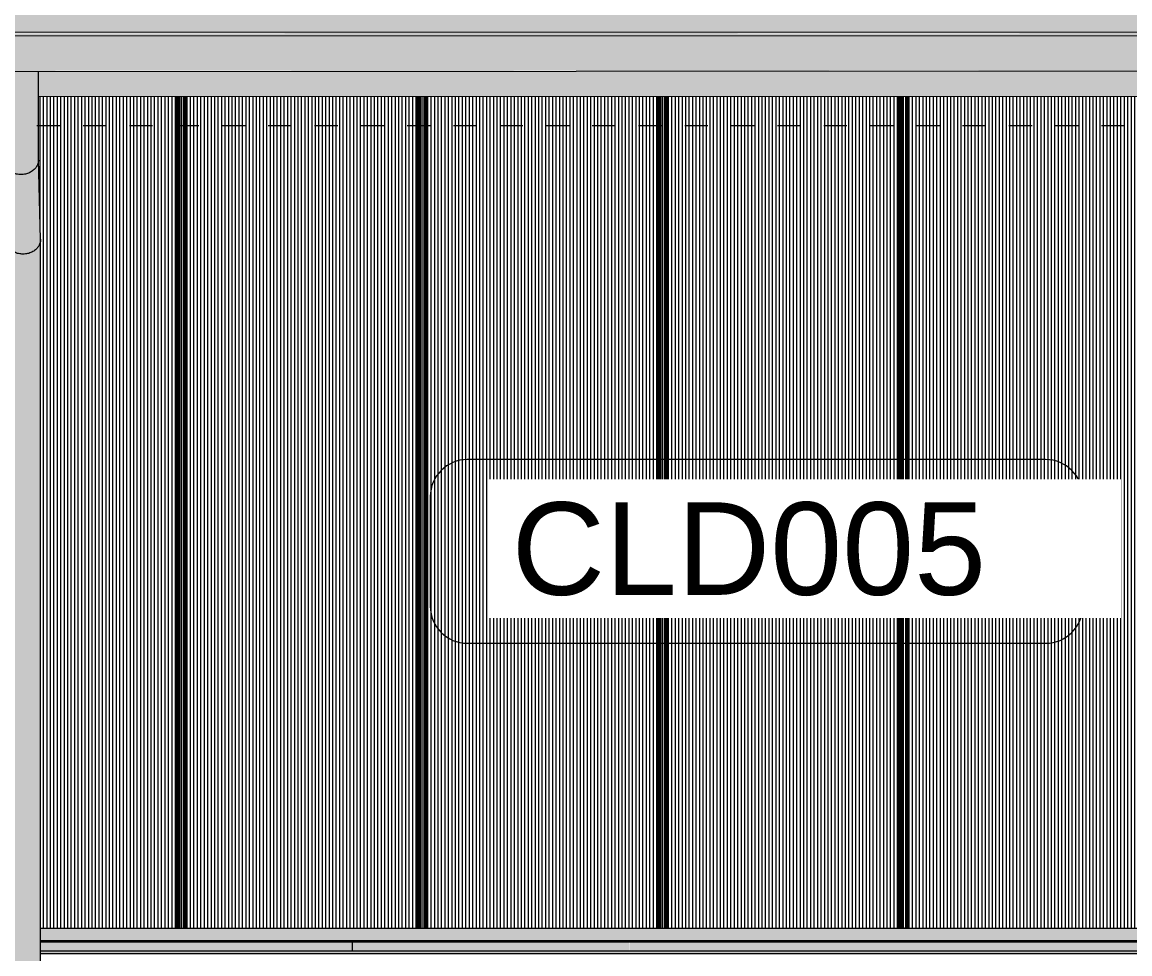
# Model space of a CAD drawing. Header units: metres. Extents: x -2362 to -2010, y -1 to 30.
# Drawn here: x -2181.043 to -2176.257, y 11.658 to 15.686 of the extents above; entities that cross this region are included whole.
import ezdxf

# ---------------------------------------------------------------- set-up
doc = ezdxf.new("R2010")
doc.units = ezdxf.units.M
doc.linetypes.add('AEC_Center', pattern=[0.024, 0.012, -0.004, 0.004, -0.004])
for name, color, linetype, lineweight in [('A-ANNO-KEYN', 231, 'Continuous', 5), ('A-FLOR-LEVL', 51, 'Continuous', 5), ('A-GENM', 13, 'Continuous', 5), ('A-GLAZ-CURT', 52, 'Continuous', 5), ('A-GLAZ-CWMG', 51, 'Continuous', 5), ('A-ROOF', 132, 'Continuous', 5), ('A-WALL', 113, 'Continuous', 5), ('P-SANR-FIXT', 6, 'Continuous', 5), ('S-BEAM', 12, 'Continuous', 5)]:
    doc.layers.add(name, color=color, linetype=linetype, lineweight=lineweight)
doc.styles.add('Arial_2', font='arial.ttf', dxfattribs={"height": 0.4})

# ---------------------------------------------------------------- blocks, each defined once
blk = doc.blocks.new('Mechanical - Condensers - Mechanical - Condensers-1249279-SOUTH EAST - PART A')
at = {"layer": 'A-GENM'}
h = blk.add_hatch(color=256, dxfattribs=at)
h.paths.add_polyline_path([(-940.5839, 11.6705), (-940.3501, 11.6705), (-940.3501, 11.7105), (-941.1066, 11.7105), (-941.1066, 11.6705), (-940.6315, 11.6705)])
h.paths.add_polyline_path([(-940.1066, 11.6705), (-940.1066, 11.7105), (-940.2001, 11.7105), (-940.2001, 11.6705)])
for points in [[(-940.0511, 11.6705), (-940.0066, 11.6705), (-940.0066, 11.7105), (-940.1066, 11.7105), (-940.1066, 11.6705), (-940.0566, 11.6705)], [(-938.8247, 11.6705), (-938.754, 11.6705), (-938.754, 11.7105), (-938.854, 11.7105), (-938.852, 11.6705), (-938.8314, 11.6705)], [(-938.3859, 11.6705), (-937.754, 11.6705), (-937.754, 11.7105), (-938.754, 11.7105), (-938.754, 11.6705), (-938.5515, 11.6705)], [(-937.6832, 11.6705), (-937.654, 11.6705), (-937.6559, 11.7105), (-937.754, 11.7105), (-937.754, 11.6705), (-937.6951, 11.6705)]]:
    blk.add_hatch(color=256, dxfattribs=at).paths.add_polyline_path(points)
blk.add_line((-938.854, 11.7105), (-938.854, 11.6705), dxfattribs=at)
blk = doc.blocks.new('Downpipe - L Spreader - Default-V76-SOUTH EAST - PART A')
at = {"layer": 'P-SANR-FIXT'}
for points in [[(-940.2847, 15.0271), (-940.2653, 15.0292), (-940.2471, 15.0355), (-940.2315, 15.0455), (-940.2196, 15.0585), (-940.212, 15.0737), (-940.2093, 15.09), (-940.2093, 15.473), (-940.3593, 15.473), (-940.3593, 15.09), (-940.3569, 15.0737), (-940.3495, 15.0585), (-940.3376, 15.0455), (-940.3221, 15.0355), (-940.3041, 15.0292)], [(-940.2755, 14.6832), (-940.256, 14.6854), (-940.2379, 14.6917), (-940.2176, 14.7068), (-940.2103, 14.7147), (-940.2027, 14.7299), (-940.2002, 14.7485), (-940.2093, 15.09), (-940.212, 15.0737), (-940.2196, 15.0585), (-940.2315, 15.0455), (-940.2471, 15.0355), (-940.2653, 15.0292), (-940.2847, 15.0271), (-940.3041, 15.0292), (-940.3221, 15.0355), (-940.3397, 15.0478), (-940.3495, 15.0585), (-940.3569, 15.0737), (-940.3589, 15.0737), (-940.3476, 14.7299), (-940.3376, 14.7118), (-940.3221, 14.6976), (-940.3041, 14.6886), (-940.2948, 14.6854)], [(-940.2755, 11.5021), (-940.2103, 11.504), (-940.2001, 11.506), (-940.2001, 14.7462), (-940.2059, 14.7236), (-940.212, 14.7129), (-940.2223, 14.7017), (-940.2471, 14.6885), (-940.2653, 14.6844), (-940.2847, 14.6843), (-940.3041, 14.6886), (-940.3129, 14.6917), (-940.3284, 14.7017), (-940.3402, 14.7147), (-940.3476, 14.7299), (-940.3501, 14.7462), (-940.3501, 11.506), (-940.3402, 11.504), (-940.2948, 11.5022)]]:
    blk.add_hatch(color=256, dxfattribs=at).paths.add_polyline_path(points)
for p, q in [((-940.3593, 15.4737), (-940.3593, 15.0897)), ((-940.2093, 15.0903), (-940.2093, 15.4737)), ((-940.3593, 15.0883), (-940.3501, 14.7445)), ((-940.2001, 14.7479), (-940.2093, 15.0917)), ((-940.3501, 14.7459), (-940.3501, 11.5037)), ((-940.2001, 11.5037), (-940.2001, 14.7465))]:
    blk.add_line(p, q, dxfattribs=at)
for points in [[(-940.2093, 15.09), (-940.2093, 15.0873), (-940.2098, 15.0818), (-940.2118, 15.0737), (-940.215, 15.0658), (-940.2186, 15.0597), (-940.2221, 15.055), (-940.226, 15.0505), (-940.2314, 15.0454), (-940.2388, 15.0399), (-940.247, 15.0353), (-940.2559, 15.0317), (-940.2683, 15.0282), (-940.2847, 15.0263), (-940.3043, 15.0285), (-940.3195, 15.0338), (-940.3304, 15.0399), (-940.3378, 15.0454), (-940.3431, 15.0505), (-940.3469, 15.055), (-940.3504, 15.0597), (-940.354, 15.0658), (-940.3571, 15.0737), (-940.3589, 15.0818), (-940.3593, 15.0873), (-940.3593, 15.09)], [(-940.2001, 14.7462), (-940.2001, 14.7434), (-940.2006, 14.7378), (-940.2025, 14.7299), (-940.2057, 14.722), (-940.2094, 14.7158), (-940.2129, 14.7112), (-940.2167, 14.7067), (-940.2222, 14.7015), (-940.2296, 14.6961), (-940.2378, 14.6915), (-940.2466, 14.6879), (-940.2591, 14.6843), (-940.2755, 14.6825), (-940.2951, 14.6847), (-940.3103, 14.69), (-940.3212, 14.6961), (-940.3285, 14.7015), (-940.3339, 14.7067), (-940.3377, 14.7112), (-940.3411, 14.7158), (-940.3447, 14.722), (-940.3478, 14.7299), (-940.3497, 14.7378), (-940.3501, 14.7434), (-940.3501, 14.7462)]]:
    blk.add_open_spline(points, degree=3, knots=[0, 0, 0, 0, 0.041667, 0.083333, 0.125, 0.166667, 0.1875, 0.208333, 0.25, 0.291667, 0.333333, 0.375, 0.416667, 0.5, 0.583333, 0.666667, 0.708333, 0.75, 0.791667, 0.8125, 0.833333, 0.875, 0.916667, 0.958333, 1, 1, 1, 1], dxfattribs=at)
blk.add_open_spline([(-940.2001, 14.7479), (-940.2001, 14.7474), (-940.2001, 14.7469), (-940.2001, 14.7465)], degree=3, dxfattribs=at)
blk = doc.blocks.new('MulticellPanel_Polycarbonate_Danpal_1040w - Opal-V126-SOUTH EAST - PART A')
at = {"layer": 'A-GLAZ-CURT'}
h = blk.add_hatch(dxfattribs=at)
h.set_pattern_fill('FP_88', color=256, style=0, pattern_type=2)
h.set_pattern_definition([(90, (-936.561, 11.724), (-0.015, 9e-19), [])])
h.paths.add_polyline_path([(-935.4394, 11.7694), (-935.4315, 11.7694), (-935.4315, 15.3651), (-935.4381, 15.3651), (-935.4401, 11.7705), (-935.4452, 11.7705), (-935.4452, 15.3651), (-935.4497, 15.3651), (-935.4497, 11.7705), (-935.4557, 11.7705), (-935.4557, 15.3651), (-936.4474, 15.3646), (-936.4482, 11.7705), (-936.4533, 11.7705), (-936.4533, 15.3646), (-936.4579, 15.3646), (-936.4593, 11.7705), (-936.465, 11.7705), (-936.465, 15.3646), (-936.4715, 15.3646), (-936.4715, 11.7694), (-935.4395, 11.7694)])
for p, q in [((-936.4715, 11.7694), (-936.4715, 15.3646)), ((-935.4315, 11.7694), (-935.4315, 15.3651))]:
    blk.add_line(p, q, dxfattribs=at)
blk = doc.blocks.new('MulticellPanel_Polycarbonate_Danpal_1040w - Opal-V127-SOUTH EAST - PART A')
at = {"layer": 'A-GLAZ-CURT'}
h = blk.add_hatch(dxfattribs=at)
h.set_pattern_fill('FP_89', color=256, style=0, pattern_type=2)
h.set_pattern_definition([(90, (-937.601, 11.724), (-0.015, 9e-19), [])])
h.paths.add_polyline_path([(-936.4953, 11.7694), (-936.4715, 11.7694), (-936.4715, 15.3646), (-936.4781, 15.3646), (-936.4801, 11.7705), (-936.4852, 11.7705), (-936.4852, 15.3646), (-936.4897, 15.3646), (-936.4897, 11.7705), (-936.4957, 11.7705), (-936.4957, 15.3646), (-937.4874, 15.3642), (-937.4882, 11.7705), (-937.4933, 11.7705), (-937.4933, 15.3642), (-937.4979, 15.3642), (-937.4993, 11.7705), (-937.505, 11.7705), (-937.505, 15.3642), (-937.5115, 15.3642), (-937.5115, 11.7694), (-936.4955, 11.7694)])
for p, q in [((-937.5115, 11.7694), (-937.5115, 15.3642)), ((-936.4715, 11.7694), (-936.4715, 15.3646))]:
    blk.add_line(p, q, dxfattribs=at)
blk = doc.blocks.new('MulticellPanel_Polycarbonate_Danpal_1040w - Opal-V128-SOUTH EAST - PART A')
at = {"layer": 'A-GLAZ-CURT'}
h = blk.add_hatch(dxfattribs=at)
h.set_pattern_fill('FP_90', color=256, style=0, pattern_type=2)
h.set_pattern_definition([(90, (-938.641, 11.724), (-0.015, 9e-19), [])])
h.paths.add_polyline_path([(-937.524, 11.7694), (-937.5115, 11.7694), (-937.5115, 15.3642), (-937.5181, 15.3642), (-937.5201, 11.7705), (-937.5252, 11.7705), (-937.5252, 15.3642), (-937.5297, 15.3642), (-937.5297, 11.7705), (-937.5357, 11.7705), (-937.5357, 15.3642), (-938.5274, 15.3637), (-938.5282, 11.7705), (-938.5333, 11.7705), (-938.5333, 15.3637), (-938.5379, 15.3637), (-938.5393, 11.7705), (-938.545, 11.7705), (-938.545, 15.3637), (-938.5515, 15.3637), (-938.5515, 11.7694), (-937.5242, 11.7694)])
for p, q in [((-938.5515, 11.7694), (-938.5515, 15.3637)), ((-937.5115, 11.7694), (-937.5115, 15.3642))]:
    blk.add_line(p, q, dxfattribs=at)
blk = doc.blocks.new('MulticellPanel_Polycarbonate_Danpal_1040w - Opal-V129-SOUTH EAST - PART A')
at = {"layer": 'A-GLAZ-CURT'}
h = blk.add_hatch(dxfattribs=at)
h.set_pattern_fill('FP_91', color=256, style=0, pattern_type=2)
h.set_pattern_definition([(90, (-939.681, 11.724), (-0.015, 9e-19), [])])
h.paths.add_polyline_path([(-938.5753, 11.7694), (-938.5515, 11.7694), (-938.5515, 15.3637), (-938.5581, 15.3637), (-938.5601, 11.7705), (-938.5652, 11.7705), (-938.5652, 15.3637), (-938.5697, 15.3637), (-938.5697, 11.7705), (-938.5757, 11.7705), (-938.5757, 15.3637), (-939.5674, 15.3633), (-939.5682, 11.7705), (-939.5733, 11.7705), (-939.5733, 15.3633), (-939.5779, 15.3633), (-939.5793, 11.7705), (-939.585, 11.7705), (-939.585, 15.3633), (-939.5915, 15.3633), (-939.5915, 11.7694), (-938.5755, 11.7694)])
for p, q in [((-939.5915, 11.7694), (-939.5915, 15.3633)), ((-938.5515, 11.7694), (-938.5515, 15.3637))]:
    blk.add_line(p, q, dxfattribs=at)
blk = doc.blocks.new('MulticellPanel_Polycarbonate_Danpal_1040w - Pearl Green-3406553-SOUTH EAST - PART A')
at = {"layer": 'A-GLAZ-CURT'}
h = blk.add_hatch(dxfattribs=at)
h.set_pattern_fill('FP_92', color=256, style=0, pattern_type=2)
h.set_pattern_definition([(90, (-940.721, 11.724), (-0.015, 9e-19), [])])
h.paths.add_polyline_path([(-939.6048, 11.7694), (-939.5915, 11.7694), (-939.5915, 15.3633), (-939.5981, 15.3633), (-939.6001, 11.7705), (-939.6052, 11.7705), (-939.607, 15.3633), (-939.6097, 15.3633), (-939.6097, 11.7705), (-939.6157, 11.7705), (-939.6157, 15.3633), (-940.2093, 15.363), (-940.2085, 15.0585), (-940.2001, 14.7147), (-940.2001, 11.7694), (-939.6052, 11.7694)])
h.paths.add_polyline_path([(-940.6082, 11.7694), (-940.3501, 11.7694), (-940.3501, 14.7462), (-940.3593, 15.1641), (-940.3593, 15.3629), (-940.6074, 15.3628), (-940.6082, 11.7705), (-940.6133, 11.7705), (-940.6133, 15.3628), (-940.6179, 15.3628), (-940.6193, 11.7705), (-940.625, 11.7705), (-940.625, 15.3628), (-940.6315, 15.3628), (-940.6315, 11.7694), (-940.6133, 11.7694)])
for p, q in [((-939.5915, 11.7694), (-939.5915, 15.3633)), ((-940.6315, 11.7694), (-940.6315, 15.3628))]:
    blk.add_line(p, q, dxfattribs=at)
blk = doc.blocks.new('Rectangular Mullion - Frame_Framed Facade_Danpal_DPANMF BT1-1113569-SOUTH EAST - PART A')
at = {"layer": 'A-GLAZ-CWMG'}
for points in [[(-914.6969, 11.716), (-914.6315, 11.716), (-914.6315, 11.7694), (-915.6715, 11.7694), (-915.6715, 11.716), (-915.1854, 11.716)], [(-914.6315, 11.7105), (-914.6315, 11.716), (-915.6715, 11.716), (-915.6715, 11.7105), (-914.6969, 11.7105)]]:
    blk.add_hatch(color=256, dxfattribs=at).paths.add_polyline_path(points)
for p, q in [((-915.6715, 11.7694), (-914.6315, 11.7694)), ((-915.6715, 11.716), (-914.6315, 11.716)), ((-915.6715, 11.7105), (-914.6315, 11.7105))]:
    blk.add_line(p, q, dxfattribs=at)
blk = doc.blocks.new('Rectangular Mullion - Frame_Framed Facade_Danpal_DPANMF BT1-V166-SOUTH EAST - PART A')
at = {"layer": 'A-GLAZ-CWMG'}
h = blk.add_hatch(color=256, dxfattribs=at)
h.paths.add_polyline_path([(-939.607, 11.716), (-939.5915, 11.716), (-939.5915, 11.7694), (-940.2001, 11.7694), (-940.2001, 11.716), (-940.0954, 11.716)])
h.paths.add_polyline_path([(-940.6315, 11.716), (-940.3501, 11.716), (-940.3501, 11.7694), (-940.6315, 11.7694)])
h = blk.add_hatch(color=256, dxfattribs=at)
h.paths.add_polyline_path([(-939.5915, 11.7105), (-939.5915, 11.716), (-940.2001, 11.716), (-940.2001, 11.7105), (-939.607, 11.7105)])
h.paths.add_polyline_path([(-940.6315, 11.7105), (-940.3501, 11.7105), (-940.3501, 11.716), (-940.6315, 11.716)])
for p, q in [((-940.6315, 11.7694), (-940.3499, 11.7694)), ((-940.2003, 11.7694), (-939.5915, 11.7694)), ((-940.6315, 11.716), (-940.3499, 11.716)), ((-940.6315, 11.7105), (-940.3499, 11.7105)), ((-940.2003, 11.716), (-939.5915, 11.716)), ((-940.2003, 11.7105), (-939.5915, 11.7105))]:
    blk.add_line(p, q, dxfattribs=at)
blk = doc.blocks.new('Rectangular Mullion - Mullion_FramedFacade_Danpal_DPAEC50-V192-SOUTH EAST - PART A')
at = {"layer": 'A-GLAZ-CWMG'}
for points in [[(-936.4948, 11.7705), (-936.4897, 11.7705), (-936.4897, 15.3646), (-936.4948, 15.3646), (-936.4948, 11.8605)], [(-936.4838, 11.7705), (-936.4801, 11.7705), (-936.4801, 15.3646), (-936.4838, 15.3646), (-936.4838, 11.8605)], [(-936.4629, 11.7705), (-936.4593, 11.7705), (-936.4593, 15.3646), (-936.4629, 15.3646), (-936.4629, 11.8605)], [(-936.4533, 11.7705), (-936.4482, 11.7705), (-936.4482, 15.3646), (-936.4533, 15.3646), (-936.4533, 11.8605)], [(-936.465, 11.7705), (-936.4637, 11.7705), (-936.465, 11.8605)], [(-936.4593, 11.7705), (-936.4583, 11.7705), (-936.4593, 11.8605)], [(-936.4951, 11.7705), (-936.4948, 11.7705), (-936.4953, 11.7705)], [(-936.4799, 11.7705), (-936.4794, 11.7705), (-936.4801, 11.7705)], [(-936.4632, 11.7705), (-936.4629, 11.7705), (-936.4634, 11.7705)], [(-936.448, 11.7705), (-936.4474, 11.7705), (-936.4482, 11.7705)]]:
    blk.add_hatch(color=256, dxfattribs=at).paths.add_polyline_path(points)
for p, q in [((-936.4948, 15.3646), (-936.4948, 11.7705)), ((-936.4897, 15.3646), (-936.4897, 11.7705)), ((-936.488, 11.7705), (-936.488, 15.3646)), ((-936.4848, 15.3646), (-936.4848, 11.7705)), ((-936.4838, 15.3646), (-936.4838, 11.7705)), ((-936.4801, 15.3646), (-936.4801, 11.7705)), ((-936.4794, 15.3646), (-936.4794, 11.7705)), ((-936.4637, 15.3646), (-936.4637, 11.7705)), ((-936.4629, 15.3646), (-936.4629, 11.7705)), ((-936.4593, 15.3646), (-936.4593, 11.7705)), ((-936.4583, 15.3646), (-936.4583, 11.7705)), ((-936.4551, 15.3646), (-936.4551, 11.7705)), ((-936.4533, 15.3646), (-936.4533, 11.7705)), ((-936.4482, 15.3646), (-936.4482, 11.7705)), ((-936.4472, 11.7705), (-936.4472, 15.3646)), ((-936.4957, 11.7705), (-936.4948, 11.7705)), ((-936.4897, 11.7705), (-936.4948, 11.7705)), ((-936.4852, 11.7705), (-936.4848, 11.7705)), ((-936.4848, 11.7705), (-936.4838, 11.7705)), ((-936.4801, 11.7705), (-936.4838, 11.7705)), ((-936.4801, 11.7705), (-936.4794, 11.7705)), ((-936.4773, 11.7705), (-936.4794, 11.7705)), ((-936.4637, 11.7705), (-936.4658, 11.7705)), ((-936.4637, 11.7705), (-936.4629, 11.7705)), ((-936.4593, 11.7705), (-936.4629, 11.7705)), ((-936.4593, 11.7705), (-936.4583, 11.7705)), ((-936.4583, 11.7705), (-936.4578, 11.7705)), ((-936.4482, 11.7705), (-936.4533, 11.7705)), ((-936.4482, 11.7705), (-936.4474, 11.7705))]:
    blk.add_line(p, q, dxfattribs=at)
for points, knots in [([(-936.4888, 11.7705), (-936.4888, 11.7705), (-936.4891, 11.7705), (-936.4894, 11.7705), (-936.4897, 11.7705)], [0.7083223, 0.7083223, 0.7083223, 0.7083223, 0.75, 1, 1, 1, 1]), ([(-936.4533, 11.7705), (-936.4535, 11.7705), (-936.4537, 11.7705), (-936.4539, 11.7705), (-936.454, 11.7705), (-936.4542, 11.7705), (-936.4542, 11.7705), (-936.4543, 11.7705)], [0, 0, 0, 0, 0.0833333, 0.1666667, 0.2083333, 0.25, 0.2916774, 0.2916774, 0.2916774, 0.2916774])]:
    blk.add_open_spline(points, degree=3, knots=knots, dxfattribs=at)
blk = doc.blocks.new('Rectangular Mullion - Mullion_FramedFacade_Danpal_DPAEC50-V193-SOUTH EAST - PART A')
at = {"layer": 'A-GLAZ-CWMG'}
for points in [[(-937.5348, 11.7705), (-937.5297, 11.7705), (-937.5297, 15.3642), (-937.5348, 15.3642), (-937.5348, 11.8605)], [(-937.5238, 11.7705), (-937.5201, 11.7705), (-937.5201, 15.3642), (-937.5238, 15.3642), (-937.5238, 11.8605)], [(-937.5029, 11.7705), (-937.4993, 11.7705), (-937.4993, 15.3642), (-937.5029, 15.3642), (-937.5029, 11.8605)], [(-937.4933, 11.7705), (-937.4882, 11.7705), (-937.4882, 15.3642), (-937.4933, 15.3642), (-937.4933, 11.8605)], [(-937.505, 11.7705), (-937.5037, 11.7705), (-937.505, 11.8605)], [(-937.4993, 11.7705), (-937.4983, 11.7705), (-937.4993, 11.8605)], [(-937.4983, 11.7705), (-937.4979, 11.7705), (-937.4983, 11.8605)], [(-937.5351, 11.7705), (-937.5348, 11.7705), (-937.5353, 11.7705)], [(-937.5199, 11.7705), (-937.5194, 11.7705), (-937.5201, 11.7705)], [(-937.5032, 11.7705), (-937.5029, 11.7705), (-937.5034, 11.7705)], [(-937.488, 11.7705), (-937.4874, 11.7705), (-937.4882, 11.7705)]]:
    blk.add_hatch(color=256, dxfattribs=at).paths.add_polyline_path(points)
for p, q in [((-937.5348, 15.3642), (-937.5348, 11.7705)), ((-937.5297, 15.3642), (-937.5297, 11.7705)), ((-937.528, 11.7705), (-937.528, 15.3642)), ((-937.5248, 15.3642), (-937.5248, 11.7705)), ((-937.5238, 15.3642), (-937.5238, 11.7705)), ((-937.5201, 15.3642), (-937.5201, 11.7705)), ((-937.5194, 15.3642), (-937.5194, 11.7705)), ((-937.5037, 15.3642), (-937.5037, 11.7705)), ((-937.5029, 15.3642), (-937.5029, 11.7705)), ((-937.4993, 15.3642), (-937.4993, 11.7705)), ((-937.4983, 15.3642), (-937.4983, 11.7705)), ((-937.4951, 15.3642), (-937.4951, 11.7705)), ((-937.4933, 15.3642), (-937.4933, 11.7705)), ((-937.4882, 15.3642), (-937.4882, 11.7705)), ((-937.4872, 11.7705), (-937.4872, 15.3642)), ((-937.5357, 11.7705), (-937.5348, 11.7705)), ((-937.5297, 11.7705), (-937.5348, 11.7705)), ((-937.5252, 11.7705), (-937.5248, 11.7705)), ((-937.5248, 11.7705), (-937.5238, 11.7705)), ((-937.5201, 11.7705), (-937.5238, 11.7705)), ((-937.5201, 11.7705), (-937.5194, 11.7705)), ((-937.5173, 11.7705), (-937.5194, 11.7705)), ((-937.5037, 11.7705), (-937.5058, 11.7705)), ((-937.5037, 11.7705), (-937.5029, 11.7705)), ((-937.4993, 11.7705), (-937.5029, 11.7705)), ((-937.4993, 11.7705), (-937.4983, 11.7705)), ((-937.4983, 11.7705), (-937.4978, 11.7705)), ((-937.4882, 11.7705), (-937.4933, 11.7705)), ((-937.4882, 11.7705), (-937.4874, 11.7705))]:
    blk.add_line(p, q, dxfattribs=at)
for points, knots in [([(-937.5288, 11.7705), (-937.5288, 11.7705), (-937.5291, 11.7705), (-937.5294, 11.7705), (-937.5297, 11.7705)], [0.7083223, 0.7083223, 0.7083223, 0.7083223, 0.75, 1, 1, 1, 1]), ([(-937.4933, 11.7705), (-937.4935, 11.7705), (-937.4937, 11.7705), (-937.4939, 11.7705), (-937.494, 11.7705), (-937.4942, 11.7705), (-937.4942, 11.7705), (-937.4943, 11.7705)], [0, 0, 0, 0, 0.0833333, 0.1666667, 0.2083333, 0.25, 0.2916774, 0.2916774, 0.2916774, 0.2916774])]:
    blk.add_open_spline(points, degree=3, knots=knots, dxfattribs=at)
blk = doc.blocks.new('Rectangular Mullion - Mullion_FramedFacade_Danpal_DPAEC50-V194-SOUTH EAST - PART A')
at = {"layer": 'A-GLAZ-CWMG'}
for points in [[(-938.5748, 11.7705), (-938.5697, 11.7705), (-938.5697, 15.3637), (-938.5748, 15.3637), (-938.5748, 11.8605)], [(-938.5638, 11.7705), (-938.5601, 11.7705), (-938.5601, 15.3637), (-938.5638, 15.3637), (-938.5638, 11.8605)], [(-938.5429, 11.7705), (-938.5393, 11.7705), (-938.5393, 15.3637), (-938.5429, 15.3637), (-938.5429, 11.8605)], [(-938.5333, 11.7705), (-938.5282, 11.7705), (-938.5282, 15.3637), (-938.5333, 15.3637), (-938.5333, 11.8605)], [(-938.545, 11.7705), (-938.5437, 11.7705), (-938.545, 11.8605)], [(-938.5393, 11.7705), (-938.5383, 11.7705), (-938.5393, 11.8605)], [(-938.5751, 11.7705), (-938.5748, 11.7705), (-938.5753, 11.7705)], [(-938.5599, 11.7705), (-938.5594, 11.7705), (-938.5601, 11.7705)], [(-938.5432, 11.7705), (-938.5429, 11.7705), (-938.5434, 11.7705)], [(-938.528, 11.7705), (-938.5274, 11.7705), (-938.5282, 11.7705)]]:
    blk.add_hatch(color=256, dxfattribs=at).paths.add_polyline_path(points)
for p, q in [((-938.5748, 15.3637), (-938.5748, 11.7705)), ((-938.5697, 15.3637), (-938.5697, 11.7705)), ((-938.568, 11.7705), (-938.568, 15.3637)), ((-938.5648, 15.3637), (-938.5648, 11.7705)), ((-938.5638, 15.3637), (-938.5638, 11.7705)), ((-938.5601, 15.3637), (-938.5601, 11.7705)), ((-938.5594, 15.3637), (-938.5594, 11.7705)), ((-938.5437, 15.3637), (-938.5437, 11.7705)), ((-938.5429, 15.3637), (-938.5429, 11.7705)), ((-938.5393, 15.3637), (-938.5393, 11.7705)), ((-938.5383, 15.3637), (-938.5383, 11.7705)), ((-938.5351, 15.3637), (-938.5351, 11.7705)), ((-938.5333, 15.3637), (-938.5333, 11.7705)), ((-938.5282, 15.3637), (-938.5282, 11.7705)), ((-938.5272, 11.7705), (-938.5272, 15.3637)), ((-938.5757, 11.7705), (-938.5748, 11.7705)), ((-938.5697, 11.7705), (-938.5748, 11.7705)), ((-938.5652, 11.7705), (-938.5648, 11.7705)), ((-938.5648, 11.7705), (-938.5638, 11.7705)), ((-938.5601, 11.7705), (-938.5638, 11.7705)), ((-938.5601, 11.7705), (-938.5594, 11.7705)), ((-938.5573, 11.7705), (-938.5594, 11.7705)), ((-938.5437, 11.7705), (-938.5458, 11.7705)), ((-938.5437, 11.7705), (-938.5429, 11.7705)), ((-938.5393, 11.7705), (-938.5429, 11.7705)), ((-938.5393, 11.7705), (-938.5383, 11.7705)), ((-938.5383, 11.7705), (-938.5378, 11.7705)), ((-938.5282, 11.7705), (-938.5333, 11.7705)), ((-938.5282, 11.7705), (-938.5274, 11.7705))]:
    blk.add_line(p, q, dxfattribs=at)
for points, knots in [([(-938.5688, 11.7705), (-938.5688, 11.7705), (-938.5691, 11.7705), (-938.5694, 11.7705), (-938.5697, 11.7705)], [0.7083223, 0.7083223, 0.7083223, 0.7083223, 0.75, 1, 1, 1, 1]), ([(-938.5333, 11.7705), (-938.5335, 11.7705), (-938.5337, 11.7705), (-938.5339, 11.7705), (-938.534, 11.7705), (-938.5342, 11.7705), (-938.5342, 11.7705), (-938.5343, 11.7705)], [0, 0, 0, 0, 0.0833333, 0.1666667, 0.2083333, 0.25, 0.2916774, 0.2916774, 0.2916774, 0.2916774])]:
    blk.add_open_spline(points, degree=3, knots=knots, dxfattribs=at)
blk = doc.blocks.new('Rectangular Mullion - Mullion_FramedFacade_Danpal_DPAEC50-V195-SOUTH EAST - PART A')
at = {"layer": 'A-GLAZ-CWMG'}
for points in [[(-939.6148, 11.7705), (-939.6097, 11.7705), (-939.6097, 15.3633), (-939.6148, 15.3633), (-939.6148, 12.0808)], [(-939.6038, 11.7705), (-939.6001, 11.7705), (-939.6001, 15.3633), (-939.6038, 15.3633), (-939.6038, 11.8605)], [(-939.5829, 11.7705), (-939.5793, 11.7705), (-939.5793, 15.3633), (-939.5829, 15.3633), (-939.5829, 11.8605)], [(-939.5733, 11.7705), (-939.5682, 11.7705), (-939.5682, 15.3633), (-939.5733, 15.3633), (-939.5733, 11.8605)], [(-939.585, 11.7705), (-939.5837, 11.7705), (-939.585, 11.8605)], [(-939.5793, 11.7705), (-939.5783, 11.7705), (-939.5793, 11.8605)], [(-939.5783, 11.7705), (-939.5779, 11.7705), (-939.5783, 11.8605)], [(-939.6151, 11.7705), (-939.6148, 11.7705), (-939.6153, 11.7705)], [(-939.5999, 11.7705), (-939.5994, 11.7705), (-939.6001, 11.7705)], [(-939.5832, 11.7705), (-939.5829, 11.7705), (-939.5834, 11.7705)], [(-939.568, 11.7705), (-939.5674, 11.7705), (-939.5682, 11.7705)]]:
    blk.add_hatch(color=256, dxfattribs=at).paths.add_polyline_path(points)
for p, q in [((-939.6148, 15.3633), (-939.6148, 11.7705)), ((-939.6097, 15.3633), (-939.6097, 11.7705)), ((-939.608, 11.7705), (-939.608, 15.3633)), ((-939.6048, 15.3633), (-939.6048, 11.7705)), ((-939.6038, 15.3633), (-939.6038, 11.7705)), ((-939.6001, 15.3633), (-939.6001, 11.7705)), ((-939.5994, 15.3633), (-939.5994, 11.7705)), ((-939.5837, 15.3633), (-939.5837, 11.7705)), ((-939.5829, 15.3633), (-939.5829, 11.7705)), ((-939.5793, 15.3633), (-939.5793, 11.7705)), ((-939.5783, 15.3633), (-939.5783, 11.7705)), ((-939.5751, 15.3633), (-939.5751, 11.7705)), ((-939.5733, 15.3633), (-939.5733, 11.7705)), ((-939.5682, 15.3633), (-939.5682, 11.7705)), ((-939.5672, 11.7705), (-939.5672, 15.3633)), ((-939.6157, 11.7705), (-939.6148, 11.7705)), ((-939.6097, 11.7705), (-939.6148, 11.7705)), ((-939.6052, 11.7705), (-939.6048, 11.7705)), ((-939.6048, 11.7705), (-939.6038, 11.7705)), ((-939.6001, 11.7705), (-939.6038, 11.7705)), ((-939.6001, 11.7705), (-939.5994, 11.7705)), ((-939.5973, 11.7705), (-939.5994, 11.7705)), ((-939.5837, 11.7705), (-939.5858, 11.7705)), ((-939.5837, 11.7705), (-939.5829, 11.7705)), ((-939.5793, 11.7705), (-939.5829, 11.7705)), ((-939.5793, 11.7705), (-939.5783, 11.7705)), ((-939.5783, 11.7705), (-939.5778, 11.7705)), ((-939.5682, 11.7705), (-939.5733, 11.7705)), ((-939.5682, 11.7705), (-939.5674, 11.7705))]:
    blk.add_line(p, q, dxfattribs=at)
for points, knots in [([(-939.6088, 11.7705), (-939.6088, 11.7705), (-939.6091, 11.7705), (-939.6094, 11.7705), (-939.6097, 11.7705)], [0.7083223, 0.7083223, 0.7083223, 0.7083223, 0.75, 1, 1, 1, 1]), ([(-939.5733, 11.7705), (-939.5735, 11.7705), (-939.5737, 11.7705), (-939.5739, 11.7705), (-939.574, 11.7705), (-939.5742, 11.7705), (-939.5742, 11.7705), (-939.5743, 11.7705)], [0, 0, 0, 0, 0.0833333, 0.1666667, 0.2083333, 0.25, 0.2916774, 0.2916774, 0.2916774, 0.2916774])]:
    blk.add_open_spline(points, degree=3, knots=knots, dxfattribs=at)
blk = doc.blocks.new('Roofs 1 - Roofs 1-2640243-SOUTH EAST - PART A')
at = {"layer": 'A-ROOF'}
for points in [[(-973.4462, 15.6229), (-913.5314, 15.6487), (-913.5314, 15.6523), (-973.4464, 15.6265)], [(-973.4471, 15.4613), (-930.9924, 15.4796), (-930.9761, 15.485), (-930.9567, 15.4872), (-930.9373, 15.4853), (-930.9192, 15.4796), (-926.9714, 15.4813), (-926.9654, 15.49), (-926.8335, 15.49), (-926.828, 15.4814), (-922.8274, 15.4831), (-922.8274, 15.49), (-922.6774, 15.49), (-922.6774, 15.4832), (-918.6075, 15.4849), (-918.6075, 15.49), (-918.4575, 15.49), (-918.4575, 15.485), (-914.4256, 15.4867), (-914.4256, 15.49), (-914.2756, 15.49), (-914.2756, 15.4868), (-913.5314, 15.4871), (-913.5314, 15.6371), (-973.4462, 15.6113), (-973.4463, 15.6046)], [(-973.4462, 15.6113), (-913.5314, 15.6383), (-913.5314, 15.6487), (-973.4462, 15.6215), (-973.4462, 15.6124)]]:
    blk.add_hatch(color=256, dxfattribs=at).paths.add_polyline_path(points)
h = blk.add_hatch(color=256, dxfattribs=at)
h.paths.add_polyline_path([(-973.4471, 15.4587), (-930.9941, 15.4791), (-930.9932, 15.4796), (-973.4471, 15.459)])
h.paths.add_polyline_path([(-930.9092, 15.477), (-926.9721, 15.4802), (-926.9729, 15.4813), (-930.9127, 15.4773), (-930.9102, 15.4771)])
h.paths.add_polyline_path([(-926.8272, 15.4788), (-922.8274, 15.4819), (-922.8274, 15.4831), (-926.8276, 15.4791), (-926.8273, 15.4789)])
h.paths.add_polyline_path([(-922.6774, 15.4806), (-918.6075, 15.4836), (-918.6075, 15.4849), (-922.6774, 15.4809), (-922.6774, 15.4806)])
h.paths.add_polyline_path([(-918.4575, 15.4824), (-914.4256, 15.4853), (-914.4256, 15.4867), (-918.4575, 15.4827), (-918.4575, 15.4824)])
h.paths.add_polyline_path([(-914.2756, 15.4842), (-913.5314, 15.4857), (-913.5314, 15.4871), (-914.2756, 15.4845), (-914.2756, 15.4842)])
for p, q in [((-913.5314, 15.6523), (-973.4464, 15.6265)), ((-913.5314, 15.6371), (-973.4462, 15.6113)), ((-973.4471, 15.4587), (-926.9654, 15.4787))]:
    blk.add_line(p, q, dxfattribs=at)
blk = doc.blocks.new('Structural Framing 61 - Structural Framing 1-2879215-SOUTH EAST - PART A')
at = {"layer": 'S-BEAM'}
h = blk.add_hatch(color=256, dxfattribs=at)
h.paths.add_polyline_path([(-913.5314, 11.6578), (-913.5314, 11.6705), (-914.2664, 11.6705), (-914.2664, 11.6578), (-913.7201, 11.6578)])
h.paths.add_polyline_path([(-914.4527, 11.6578), (-914.4164, 11.6578), (-914.4164, 11.6705), (-918.4482, 11.6705), (-918.4482, 11.6578), (-914.6969, 11.6578)])
h.paths.add_polyline_path([(-918.8486, 11.6578), (-918.5982, 11.6578), (-918.5982, 11.6705), (-922.6682, 11.6705), (-922.6682, 11.6578), (-919.0928, 11.6578)])
h.paths.add_polyline_path([(-924.2214, 11.6578), (-922.8182, 11.6578), (-922.8182, 11.6705), (-926.8161, 11.6705), (-926.8161, 11.6578), (-924.4656, 11.6578)])
h.paths.add_polyline_path([(-927.152, 11.6578), (-926.9661, 11.6578), (-926.9661, 11.6705), (-930.8721, 11.6705), (-930.8721, 11.6578), (-927.3962, 11.6578)])
h.paths.add_polyline_path([(-931.3037, 11.6578), (-931.0221, 11.6578), (-931.0221, 11.6705), (-934.972, 11.6705), (-934.972, 11.6578), (-932.2805, 11.6578)])
h.paths.add_polyline_path([(-935.2111, 11.6578), (-935.122, 11.6578), (-935.122, 11.6705), (-940.2001, 11.6705), (-940.2001, 11.6578), (-935.4553, 11.6578)])
h.paths.add_polyline_path([(-940.8281, 11.6578), (-940.3501, 11.6578), (-940.3501, 11.6705), (-945.4638, 11.6705), (-945.4638, 11.6578), (-941.0723, 11.6578)])
h.paths.add_polyline_path([(-945.9566, 11.6578), (-945.6138, 11.6578), (-945.6138, 11.6705), (-950.6366, 11.6705), (-950.6366, 11.6578), (-946.4451, 11.6578)])
h.paths.add_polyline_path([(-951.0852, 11.6578), (-950.7866, 11.6578), (-950.7866, 11.6705), (-955.8566, 11.6705), (-955.8566, 11.6578), (-951.3294, 11.6578)])
h.paths.add_polyline_path([(-956.7022, 11.6578), (-956.0066, 11.6578), (-956.0066, 11.6705), (-961.1112, 11.6705), (-961.1112, 11.6578), (-957.1906, 11.6578)])
h.paths.add_polyline_path([(-961.5865, 11.6578), (-961.2612, 11.6578), (-961.2612, 11.6705), (-966.304, 11.6705), (-966.304, 11.6578), (-962.0749, 11.6578)])
h.paths.add_polyline_path([(-966.9593, 11.6578), (-966.454, 11.6578), (-966.454, 11.6705), (-971.3857, 11.6705), (-971.3857, 11.6578), (-967.4477, 11.6578)])
h.paths.add_polyline_path([(-971.8436, 11.6578), (-971.5357, 11.6578), (-971.5357, 11.6705), (-973.0041, 11.6705), (-973.0041, 11.6578), (-972.0878, 11.6578)])
for p, q in [((-940.2002, 11.6705), (-935.1219, 11.6705)), ((-935.1219, 11.6578), (-940.2002, 11.6578))]:
    blk.add_line(p, q, dxfattribs=at)
blk = doc.blocks.new('T-Keynote-ANZRS - Keynote Value _2mm Opaque_ box-1903833-SOUTH EAST - PART A')
at = {"layer": 'A-ANNO-KEYN'}
for p, q in [((-985.4908, 12.2189), (-987.9896, 12.2189)), ((-988.1496, 12.0589), (-988.1496, 11.5845)), ((-985.3308, 11.5845), (-985.3308, 12.0589)), ((-987.9896, 11.4245), (-985.4908, 11.4245))]:
    blk.add_line(p, q, dxfattribs=at)
for centre, start, end in [((-987.9896, 12.0589), 90, 180), ((-985.4908, 12.0589), 0, 90), ((-987.9896, 11.5845), 180, 270), ((-985.4908, 11.5845), 270, 360)]:
    blk.add_arc(centre, 0.16, start, end, dxfattribs=at)

msp = doc.modelspace()

# ---------------------------------------------------------------- hatches: boundary and pattern name
at = {"layer": 'A-ROOF'}
h = msp.add_hatch(color=256, dxfattribs=at)
h.paths.add_polyline_path([(-2214.21, 15.6372), (-2214.21, 15.6384), (-2214.21, 15.6384)])
h.paths.add_polyline_path([(-2214.2149, 15.3487), (-2186.3764, 15.3607), (-2186.3764, 15.4707), (-2214.2109, 15.4599), (-2214.2099, 15.6265), (-2154.2952, 15.6524), (-2154.2952, 15.7459), (-2214.2149, 15.7201), (-2214.2149, 15.3844)])
h.paths.add_polyline_path([(-2186.2467, 15.3607), (-2181.1231, 15.3629), (-2181.1231, 15.473), (-2186.2467, 15.4707), (-2186.2467, 15.4587)])
h.paths.add_polyline_path([(-2180.9731, 15.363), (-2175.8951, 15.3652), (-2175.8951, 15.4752), (-2180.9731, 15.473), (-2180.9731, 15.4587)])
h.paths.add_polyline_path([(-2175.7451, 15.3653), (-2171.7951, 15.367), (-2171.7951, 15.477), (-2175.7451, 15.4753), (-2175.7451, 15.4587)])
h.paths.add_polyline_path([(-2171.6451, 15.367), (-2167.7391, 15.3687), (-2167.7391, 15.4787), (-2171.6451, 15.477), (-2171.6451, 15.4587)])
h.paths.add_polyline_path([(-2167.5891, 15.3688), (-2163.5912, 15.3705), (-2163.5912, 15.4805), (-2167.5891, 15.4788), (-2167.5891, 15.4587)])
h.paths.add_polyline_path([(-2163.4412, 15.3706), (-2159.3712, 15.3723), (-2159.3712, 15.4823), (-2163.4412, 15.4806), (-2163.4412, 15.4587)])
h.paths.add_polyline_path([(-2159.2212, 15.3724), (-2155.1894, 15.3741), (-2155.1894, 15.4841), (-2159.2212, 15.4824), (-2159.2212, 15.4587)])
h.paths.add_polyline_path([(-2155.0394, 15.3742), (-2154.2952, 15.3745), (-2154.2952, 15.4845), (-2155.0394, 15.4842), (-2155.0394, 15.4587)])
at = {"layer": 'A-WALL'}
h = msp.add_hatch(color=256, dxfattribs=at)
h.paths.add_polyline_path([(-2154.3008, 11.6705), (-2154.2999, 11.6705), (-2154.3008, 11.7105), (-2155.0302, 11.7105), (-2155.0302, 11.6705), (-2154.3086, 11.6705)])
h.paths.add_polyline_path([(-2213.7299, 11.6705), (-2212.2995, 11.6705), (-2212.2995, 11.7105), (-2213.7299, 11.7105)])
h.paths.add_polyline_path([(-2155.2165, 11.6705), (-2155.1802, 11.6705), (-2155.1802, 11.7105), (-2156.9304, 11.7105), (-2156.9304, 11.6705), (-2155.3953, 11.6705)])
h.paths.add_polyline_path([(-2212.1495, 11.6705), (-2207.2178, 11.6705), (-2207.2178, 11.7105), (-2212.1495, 11.7105)])
h.paths.add_polyline_path([(-2158.1304, 11.6705), (-2158.1304, 11.7105), (-2159.212, 11.7105), (-2159.212, 11.6705), (-2158.3913, 11.6705)])
h.paths.add_polyline_path([(-2159.3682, 11.6705), (-2159.362, 11.6705), (-2159.362, 11.7105), (-2163.432, 11.7105), (-2163.432, 11.6705), (-2159.5553, 11.6705)])
h.paths.add_polyline_path([(-2207.0678, 11.6705), (-2206.1177, 11.6705), (-2206.1177, 11.7105), (-2207.0678, 11.7105)])
h.paths.add_polyline_path([(-2204.9177, 11.6705), (-2204.2999, 11.6705), (-2204.2999, 11.7105), (-2204.9177, 11.7105)])
h.paths.add_polyline_path([(-2204.1149, 11.6705), (-2204.1149, 11.7105), (-2204.1499, 11.7105), (-2204.1499, 11.6705)])
h.paths.add_polyline_path([(-2163.7153, 11.6705), (-2163.582, 11.6705), (-2163.582, 11.7105), (-2163.7299, 11.7105), (-2163.7299, 11.6705)])
h.paths.add_polyline_path([(-2203.8799, 11.6705), (-2203.8799, 11.7105), (-2203.9149, 11.7105), (-2203.9149, 11.6705)])
h.paths.add_polyline_path([(-2203.7299, 11.6705), (-2202.0249, 11.6705), (-2202.0249, 11.7105), (-2203.7299, 11.7105)])
h.paths.add_polyline_path([(-2163.8799, 11.6705), (-2163.8799, 11.7105), (-2163.9149, 11.7105), (-2163.9149, 11.6705)])
h.paths.add_polyline_path([(-2164.1149, 11.6705), (-2164.1149, 11.7105), (-2164.1499, 11.7105), (-2164.1499, 11.6705)])
h.paths.add_polyline_path([(-2164.741, 11.6705), (-2164.2999, 11.6705), (-2164.2999, 11.7105), (-2167.5799, 11.7105), (-2167.5799, 11.6705), (-2164.7553, 11.6705)])
h.paths.add_polyline_path([(-2201.875, 11.6705), (-2198.578, 11.6705), (-2198.578, 11.7105), (-2201.875, 11.7105)])
h.paths.add_polyline_path([(-2167.8753, 11.6705), (-2167.7299, 11.6705), (-2167.7299, 11.7105), (-2171.6359, 11.7105), (-2171.6359, 11.6705), (-2167.9158, 11.6705)])
h.paths.add_polyline_path([(-2197.2777, 11.6705), (-2197.2777, 11.7105), (-2197.378, 11.7105), (-2197.378, 11.6705)])
h.paths.add_polyline_path([(-2196.0777, 11.6705), (-2194.2999, 11.6705), (-2194.2999, 11.7105), (-2196.0777, 11.7105)])
h.paths.add_polyline_path([(-2171.8232, 11.6705), (-2171.7859, 11.6705), (-2171.7859, 11.7105), (-2173.7299, 11.7105), (-2173.7299, 11.6705), (-2172.0353, 11.6705)])
h.paths.add_polyline_path([(-2194.1499, 11.6705), (-2194.1149, 11.6705), (-2194.1149, 11.7105), (-2194.1499, 11.7105)])
h.paths.add_polyline_path([(-2193.8799, 11.6705), (-2193.8799, 11.7105), (-2193.9149, 11.7105), (-2193.9149, 11.6705)])
h.paths.add_polyline_path([(-2193.7299, 11.6705), (-2191.5504, 11.6705), (-2191.5504, 11.7105), (-2193.7299, 11.7105)])
h.paths.add_polyline_path([(-2173.9149, 11.6705), (-2173.8799, 11.6705), (-2173.8799, 11.7105), (-2173.9149, 11.7105)])
h.paths.add_polyline_path([(-2174.1153, 11.6705), (-2174.1149, 11.6705), (-2174.1153, 11.7105), (-2174.1499, 11.7105), (-2174.1499, 11.6705)])
h.paths.add_polyline_path([(-2191.4004, 11.6705), (-2188.4377, 11.6705), (-2188.4377, 11.7105), (-2191.4004, 11.7105)])
h.paths.add_polyline_path([(-2174.5096, 11.6705), (-2174.2999, 11.6705), (-2174.2999, 11.7105), (-2175.7358, 11.7105), (-2175.7358, 11.6705), (-2174.998, 11.6705)])
h.paths.add_polyline_path([(-2175.9749, 11.6705), (-2175.8858, 11.6705), (-2175.8858, 11.7105), (-2178.4177, 11.7105), (-2178.4171, 11.6705), (-2176.1953, 11.6705)])
h.paths.add_polyline_path([(-2187.2377, 11.6705), (-2186.3776, 11.6705), (-2186.3776, 11.7105), (-2187.2377, 11.7105)])
h.paths.add_polyline_path([(-2186.2276, 11.6705), (-2184.2999, 11.6705), (-2184.2999, 11.7105), (-2186.2276, 11.7105)])
h.paths.add_polyline_path([(-2179.6177, 11.6705), (-2179.6177, 11.7105), (-2180.7704, 11.7105), (-2180.7704, 11.6705), (-2179.8824, 11.6705)])
h.paths.add_polyline_path([(-2181.9704, 11.6705), (-2181.9704, 11.7105), (-2183.7299, 11.7105), (-2183.7299, 11.6705), (-2182.3245, 11.6705)])
h.paths.add_polyline_path([(-2184.1499, 11.6705), (-2184.1149, 11.6705), (-2184.1149, 11.7105), (-2184.1499, 11.7105)])
h.paths.add_polyline_path([(-2183.9149, 11.6705), (-2183.8799, 11.6705), (-2183.8799, 11.7105), (-2183.9149, 11.7105)])

# ---------------------------------------------------------------- linework, layer by layer
at = {"layer": 'A-FLOR-LEVL', "linetype": 'AEC_Center'}
msp.add_line((-2279.3802, 15.24), (-2142.8048, 15.24), dxfattribs=at)
at = {"layer": 'A-ROOF'}
msp.add_line((-2175.8951, 15.3652), (-2180.9731, 15.363), dxfattribs=at)

# ---------------------------------------------------------------- block references
at = {"layer": 'A-ANNO-KEYN'}
msp.add_blockref('T-Keynote-ANZRS - Keynote Value _2mm Opaque_ box-1903833-SOUTH EAST - PART A', (-1191.1304, 1.5761), dxfattribs=at)
at = {"layer": 'A-GENM'}
msp.add_blockref('Mechanical - Condensers - Mechanical - Condensers-1249279-SOUTH EAST - PART A', (-1240.7638, 0), dxfattribs=at)
at = {"layer": 'A-GLAZ-CURT'}
for name in ['MulticellPanel_Polycarbonate_Danpal_1040w - Pearl Green-3406553-SOUTH EAST - PART A', 'MulticellPanel_Polycarbonate_Danpal_1040w - Opal-V129-SOUTH EAST - PART A', 'MulticellPanel_Polycarbonate_Danpal_1040w - Opal-V128-SOUTH EAST - PART A', 'MulticellPanel_Polycarbonate_Danpal_1040w - Opal-V127-SOUTH EAST - PART A', 'MulticellPanel_Polycarbonate_Danpal_1040w - Opal-V126-SOUTH EAST - PART A']:
    msp.add_blockref(name, (-1240.7638, 0), dxfattribs=at)
at = {"layer": 'A-GLAZ-CWMG'}
for name, p in [('Rectangular Mullion - Mullion_FramedFacade_Danpal_DPAEC50-V195-SOUTH EAST - PART A', (-1240.7638, 0)), ('Rectangular Mullion - Mullion_FramedFacade_Danpal_DPAEC50-V194-SOUTH EAST - PART A', (-1240.7638, 0)), ('Rectangular Mullion - Mullion_FramedFacade_Danpal_DPAEC50-V193-SOUTH EAST - PART A', (-1240.7638, 0)), ('Rectangular Mullion - Mullion_FramedFacade_Danpal_DPAEC50-V192-SOUTH EAST - PART A', (-1240.7638, 0)), ('Rectangular Mullion - Frame_Framed Facade_Danpal_DPANMF BT1-V166-SOUTH EAST - PART A', (-1240.7638, 0)), ('Rectangular Mullion - Frame_Framed Facade_Danpal_DPANMF BT1-1113569-SOUTH EAST - PART A', (-1264.6838, 0)), ('Rectangular Mullion - Frame_Framed Facade_Danpal_DPANMF BT1-1113569-SOUTH EAST - PART A', (-1263.6438, 0)), ('Rectangular Mullion - Frame_Framed Facade_Danpal_DPANMF BT1-1113569-SOUTH EAST - PART A', (-1262.6038, 0)), ('Rectangular Mullion - Frame_Framed Facade_Danpal_DPANMF BT1-1113569-SOUTH EAST - PART A', (-1261.5638, 0))]:
    msp.add_blockref(name, p, dxfattribs=at)
at = {"layer": 'A-ROOF'}
msp.add_blockref('Roofs 1 - Roofs 1-2640243-SOUTH EAST - PART A', (-1240.7638, 0), dxfattribs=at)
at = {"layer": 'P-SANR-FIXT'}
msp.add_blockref('Downpipe - L Spreader - Default-V76-SOUTH EAST - PART A', (-1240.7638, 0), dxfattribs=at)
at = {"layer": 'S-BEAM'}
msp.add_blockref('Structural Framing 61 - Structural Framing 1-2879215-SOUTH EAST - PART A', (-1240.7638, 0), dxfattribs=at)

# ---------------------------------------------------------------- next in the draw order: texts
at = {"layer": 'A-ANNO-KEYN', "insert": (-2178.9287, 13.61), "char_height": 0.4, "width": 2.533332, "attachment_point": 1, "style": 'Arial_2', "bg_fill": 3, "box_fill_scale": 1.25, "bg_fill_color": 256, "bg_fill_true_color": 13158600, "bg_fill_transparency": 0}
msp.add_mtext('CLD005', dxfattribs=at)

doc.saveas('drawing.dxf')
